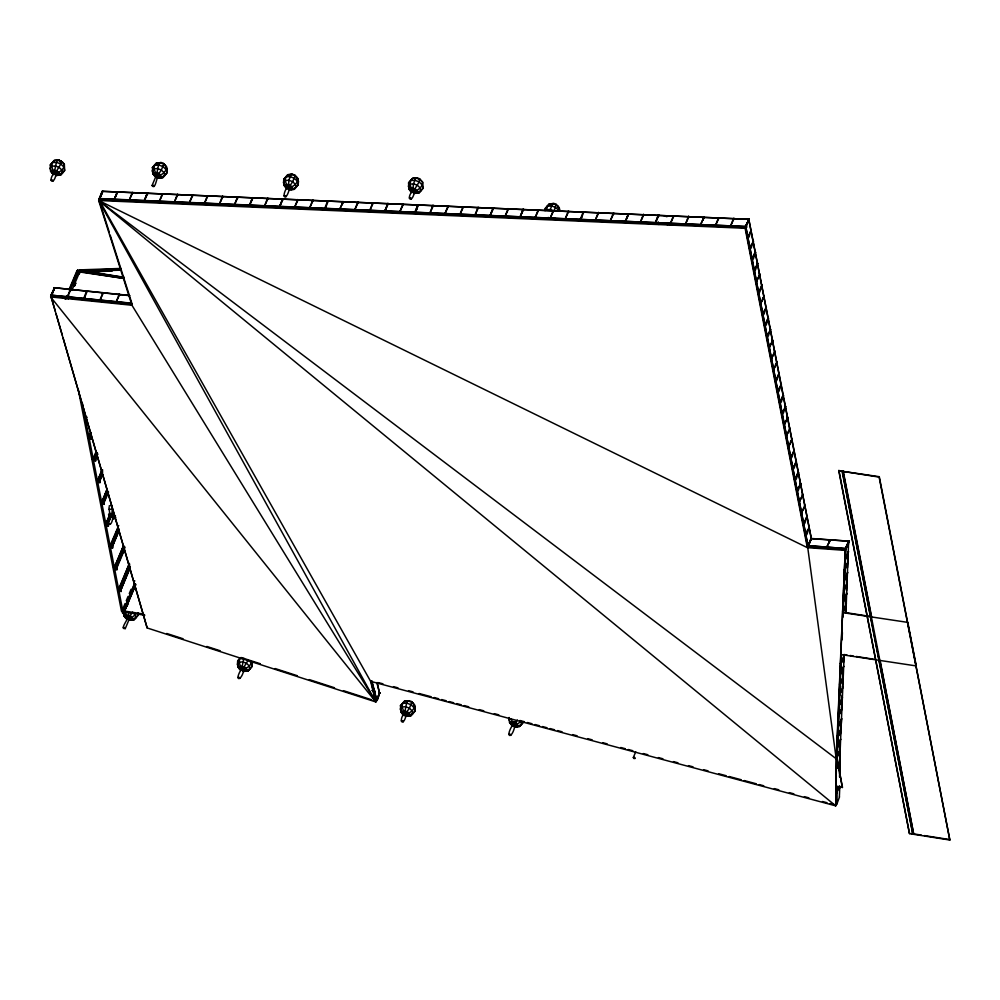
<?xml version="1.0" encoding="UTF-8"?>
<svg xmlns="http://www.w3.org/2000/svg" width="1000" height="1000" viewBox="0 0 1000 1000"><rect width="100%" height="100%" fill="white"/><g stroke="black" fill="none" stroke-linecap="round" stroke-linejoin="round"><path stroke-width="1.5" d="M807.65 546.925L845.275 549.625L836.213 758.763L835.725 805.85L370.613 681.325L98.987 199.788L745.425 227.55L807.65 546.925L836.213 758.763L98.675 200.512L131.95 305.25L375.8 701.938L371.287 682.075M845.275 549.625L836.513 758.05L835.725 805.85L98.675 200.512L745.113 228.275L745.425 227.55M836.5 787.25L836.663 804.05L836.85 785.825M836.787 759.912L837.013 752.212M837.087 763.037L841.475 654.312M839.562 777L840.175 741.875M839.812 786.2L839.362 796.737M839.9 777.087L840.188 749.737L844.175 654.862M839.525 796.9L836.65 804.65M837.15 749.1L839.038 703.988M839.175 700.888L841.062 655.775M841.725 640.225L842.05 632.45M842.7 616.888L843.025 609.113M843.162 606L845.05 560.9M845.188 557.788L845.575 548.462L848.612 541.237L845.938 612.875M842.125 638.763L842.387 632.537M843.037 616.987L845.913 548.55L808.075 545.675L845.788 548.625L848.737 541.163L811.112 538.462L807.95 545.775L745.725 226.4L807.95 545.775M840.512 734.1L841.663 718.688L838.45 726.312L837.812 725.812L838.45 726.312M841.488 710.775L842.138 695.212M842.463 687.438L843.188 670.325M843.512 662.55L843.838 654.775M845.6 612.788L846.188 598.787M846.525 591.013L847.175 575.45M847.5 567.675L848.15 552.125M848.475 544.35L848.612 541.237M57.025 160.162L54.262 160.438L50.263 164.963L50.562 171.163L53.637 174.638L53.3 173.875M152.438 167.562L152.75 173.75L155.825 177.237L158.05 178.088L162.825 177.625L166.825 173.1L166.525 166.9L163.45 163.425L161.225 162.562L156.438 163.025L152.438 167.562L156.438 163.025L159.2 162.75L158.15 163.912M138.212 613.1L138.038 615.288L134.037 619.812L131.275 620.087L125.138 616.175L123.387 613.025L125.2 611.025L126.175 615.013L129.262 620.275L134.037 619.812L138.038 615.288L137.6 613.038M252.35 663.175L252.087 666.45L249.9 668.988L248.1 670.987L245.338 671.263L239.188 667.337L237.45 664.2L237.7 660.925L239.887 658.388M298.438 181.513L298.175 184.788L295.988 187.325L294.175 189.325L291.413 189.6L285.275 185.675L283.538 182.537L283.788 179.25L287.787 174.713L292.575 174.262L294.788 175.113L297.863 178.588L298.438 181.513L297.275 179.412M415.325 178.062L412.562 178.337L408.562 182.875L408.875 189.062L411.95 192.537L408.875 189.062L409.225 186.238M400.487 705.713L400.8 711.912L403.875 715.387L406.1 716.25L410.875 715.788L414.875 711.25L414.575 705.062L411.5 701.575L409.275 700.725L404.487 701.188L400.487 705.713L404.487 701.188L407.25 700.913L406.213 702.062M545.05 210.688L545.225 208.5L549.225 203.962L554 203.5L556.225 204.363L559.3 207.838L559.875 210.75L558.713 208.663M514.95 725.55L516.875 726.725L519.637 726.45L523.638 721.912L519.637 726.45L514.85 726.912L512.625 726.05L509.55 722.575L509.162 717.475M671.125 225L671.3 222.812M54.062 172.975C47.025 182.15 54.413 185.312 56.075 173.837M53.062 181L52.325 179.963L51.05 180.15M109.925 524.15C104.775 520.037 111.175 531.1 112.938 516.987M156.85 174.137L152.05 185.55C155.312 190.512 156.562 177.25 158.262 176.412M154.062 186.4L153.325 185.362L152.05 185.55M127.463 617.75C128.075 619.562 119.438 629.688 125.275 628.587L130.075 617.175M125.275 628.587L124.537 627.55L123.263 627.737M241.513 668.925C233.137 682.188 242.213 681.6 244.125 668.35M288.2 185.825C280.087 196.412 285.963 203.412 289.613 188.113M239.925 678.363L239.175 677.325L237.9 677.5M286 196.688L285.262 195.65L283.988 195.837M412.375 190.888C405.337 200.062 412.725 203.225 414.387 191.737M411.375 198.9L410.625 197.862L409.363 198.05M404.9 712.3C397.575 721.137 403.425 727.775 406.312 714.587M403.3 721.75L402.55 720.713L401.287 720.9M513.05 724.388C504.275 737.325 511.925 740.612 515.062 725.238M510.863 735.225L510.125 734.188L508.85 734.362M633.312 757.55L634.05 758.575L635.325 758.4L634.575 757.362L633.312 757.55L635.712 751.825M77.75 270.688L120.925 269.587M121.025 270.15L79.5 271.5L79.6 270.413L121.137 269.075M153.1 170.925L152.75 173.75L155.475 176.475M124.312 613.112L123.963 615.938L127.037 619.425L123.963 615.938L123.387 613.025M128.537 612.087L128.4 618.337L132.325 618.938L135.85 617.825L135.287 614.9L132.55 612.188L128.4 618.337L125.463 617.85L125.138 616.175L126.175 615.013L130.425 615.688L132.325 618.938L131.275 620.087M401.15 709.087L400.8 711.912L403.875 715.387M114.012 518.513L112.725 518.65L114.75 518.462L115.8 517.312L111.875 516.7L109.65 513.387L109.038 507.013M242.488 658.363L239.8 658.612C238 663.425 241.262 667.438 243.312 671.45L248.1 670.987L252.087 666.45L251.438 663.088L249.338 661M376.6 699.987L379.588 692.975M243.837 658.238L242.25 666L242.45 669.5L246.375 670.113L249.9 668.988L249.338 666.075L246.612 663.363L242.763 661.875L239.262 662.2L237.45 664.2L238.012 667.113L239.513 669.025L241.088 670.588L238.012 667.113L237.7 660.925L239.8 658.612M545.225 208.5L547.312 206.188L551.362 205.825L555.8 207.525L558.95 210.662L559.3 207.838L556.575 205.125L552.725 203.637L549.225 203.962L547.312 206.188L546.775 209.775L550.275 209.462L552.725 203.637L554 203.5M50.912 295.238L54.675 287.7L51.55 295.725L50.912 295.238L51.55 295.725M50.987 295.637L54.6 287.875M844.963 550.35L807.337 547.65L98.675 200.512L375.8 701.938L50.625 296.925L131.95 305.25L132.25 304.538L50.925 296.2L147.15 627.95L375.8 701.938L370.613 681.325M131.225 303.375L51.438 295.2L54.4 287.738L129.588 295.438M51.475 295.325L54.675 287.7M101.75 194.225L99.038 199.225L102.175 191.2L102.812 191.688M99.038 199.225L102.65 191.462M99.4 198.55L745.938 226.55L99.5 198.787L102.438 191.325L748.975 219.325L102.438 191.325M99.612 199.312L102.737 191.287M65.05 299.075L66.25 296.225M69.237 289.1L77.025 270.575L78.475 270.8M77.325 270.663L77.912 271.363L78.112 270.637M65.675 298.688L66.862 295.837M69.262 290.138L77.65 270.188L123.675 277.45M70.95 289.375L67.25 297.3L70.375 289.275L71.025 289.775M66.525 298.762L67.825 295.925M70.125 290.2L78.75 270.825M73.35 283.725L74.55 280.825M79.025 271.438L123.787 278.425L79.162 271.887M79.538 270.238L124.262 277.3M68.225 299.037L69.525 296.188M71.825 290.462L80.337 270.487M75.675 283.163L74.475 286.025L75.775 283.175M117.775 191.938L114.075 199.862L117.2 191.85L117.85 192.338L117.2 191.85M114.075 199.862L117.275 192.25M85.15 296.512L83.513 298.962L86.65 290.95L87.287 291.438L86.65 290.95M84.087 299.062L87.212 291.038M132.8 192.587L129.113 200.512L132.238 192.488L132.875 192.987L132.238 192.488M103.475 292.7L99.775 300.637L102.912 292.613L103.55 293.1L102.912 292.613M147.838 193.225L144.137 201.163L147.262 193.137L147.912 193.625M144.137 201.163L147.262 193.137M119.738 294.375L116.05 302.3L119.175 294.275L119.812 294.762L119.175 294.275M162.875 193.875L159.175 201.8L162.3 193.787L162.95 194.275L162.3 193.787M177.9 194.513L174.213 202.45L177.338 194.425L177.975 194.913L177.338 194.425M84.312 416.825L84.087 414.4L84.312 416.825L87.2 417.287M88.15 436.575L91.213 436.625L91.438 439.062L88.55 438.612L88.15 436.575L91.037 437.025L91.438 439.062M88.975 436.562L90.775 432.275M89.075 436.575L90.275 433.725M88.55 438.612L88.325 436.175M89.225 437.825L91 432.9M192.938 195.162L189.237 203.1L192.362 195.075L193.012 195.562M92.4 458.35L95.45 458.4L95.688 460.838L92.8 460.387L92.4 458.35L95.288 458.8L95.688 460.838M96.325 451.213L93.212 458.338L93.562 459.625M92.8 460.387L92.562 457.95M93.45 459.012L96.438 451.825M97.438 453.5L95.05 459.263L97.425 452.912M95.162 459.875L97.562 454.162M97.675 454.175L95.262 459.888L94.913 458.6M207.963 195.812L204.275 203.738L207.4 195.725L208.05 196.213L207.4 195.725M96.638 480.125L99.7 480.175L99.925 482.612L97.037 482.163L96.638 480.125L99.525 480.588L99.925 482.612M101.762 470.125L97.688 480.737L101.888 470.737M97.037 482.163L96.812 479.725M98.312 479.95L102.513 469.95M98.413 479.975L99.612 477.113M100.812 474.263L102.613 469.975M102.762 471.812L99.262 480.4M99.288 481.037L102.287 473.85M102.413 474.513L99.412 481.65L102.513 474.525M223 196.462L219.312 204.387L222.438 196.363L223.075 196.85L222.438 196.363M100.887 501.9L103.938 501.962L104.162 504.387L101.275 503.938L100.887 501.9L103.775 502.362L104.162 504.387M107.1 489.038L101.925 502.512L107.325 489.663M101.8 501.9L107.212 489.05M101.275 503.938L101.05 501.5M102.55 501.725L107.45 490.325M103.537 502.812L107.725 492.775M103.65 503.425L103.4 502.15L107.713 492.175L103.4 502.15L103.75 503.438L108.562 492.013M238.038 197.1L234.338 205.037L237.463 197.013L238.113 197.5L237.463 197.013M105.125 523.675L108.188 523.737L108.413 526.163L105.525 525.712L105.125 523.675L108.012 524.138L108.413 526.163M105.95 523.663L109.55 515.087M106.05 523.675L109.65 515.112M106.775 522.913L109.775 515.725M107.387 522.075L109.8 516.362M107.65 523.925L108 525.212L107.65 523.925L110.75 516.812M110.763 517.4L107.775 524.587L106.163 524.288M253.062 197.75L249.375 205.675L252.5 197.65L253.15 198.137L252.5 197.65M249.375 205.675L252.575 198.05M109.375 545.45L112.425 545.513L112.65 547.938L109.763 547.487L109.375 545.45L112.263 545.913L112.65 547.938M118.7 525.462L110.188 545.438L110.538 546.725M109.763 547.487L109.537 545.05M110.412 546.112L118.212 527.5M112.837 541L118.238 528.138L112.938 541.013M118.6 530.013L112.013 546.325L119.213 529.188L112.013 546.362M112.137 546.975L119.338 529.837L112.238 546.987L111.988 545.725M268.1 198.388L264.413 206.325L267.538 198.3L268.175 198.787M113.612 567.225L116.662 567.288L116.9 569.712L114.012 569.263L113.612 567.225L116.5 567.688L116.9 569.712M114.425 567.212L123.438 545.788M114.537 567.225L123.537 545.812M114.012 569.263L113.775 566.825M114.663 567.888L123.663 546.425M116.137 567.487L124.537 547.487M116.237 567.5L124.637 547.5M116.263 568.138L124.65 548.1M116.487 568.775L124.288 550.2M117.85 589L120.913 589.062L121.137 591.487L118.25 591.038L117.85 589L120.738 589.462L121.137 591.487M118.675 588.987L129.475 563.288L118.9 589.625M283.137 199.037L279.438 206.962L282.562 198.95L283.212 199.438L282.562 198.95M279.438 206.962L282.65 199.35M118.25 591.038L118.025 588.6M119.525 588.837L129.725 564.55M120.375 589.263L129.975 566.413M130.087 566.425L120.625 590.525L130.1 567.025M120.625 590.525L130.325 567.688M122.1 610.775L125.15 610.837L125.375 613.263L122.487 612.812L122.075 610.675L143.55 614.062M122.675 609.25L125.062 603.55M126.263 600.7L128.062 596.425M129.262 593.575L131.062 589.3M134.425 583.65L123.138 611.4M122.487 612.812L125.55 612.863M123.75 610.013L134.55 584.263M124.963 607.75L130.363 594.9M132.162 590.612L133.375 587.75M135.712 584.513L124.65 609.65L135.175 584.038M124.65 609.65L135.25 584.438M125.113 609.725L135.638 584.113M124.725 611.05L124.963 612.325L124.612 611.038L135.525 585.337M298.163 199.688L294.475 207.613L297.6 199.587L298.25 200.087L297.6 199.587M127.15 605.975L128.338 603.075M125.15 610.837L125.375 613.263M313.2 200.325L309.513 208.263L312.638 200.238L313.275 200.725M147.15 627.95L63.15 338.15M326.175 206.45L324.538 208.912L327.663 200.888L328.312 201.375L327.663 200.888M325.112 209L328.237 200.975M343.263 201.612L339.575 209.55L343.263 201.612L342.275 204.562M358.3 202.262L354.613 210.2L357.738 202.175L358.375 202.662M373.338 202.913L369.637 210.837L372.762 202.825L373.413 203.312L372.762 202.825M388.363 203.55L384.675 211.488L387.8 203.463L388.45 203.95L387.8 203.463M384.675 211.488L387.875 203.863M403.4 204.2L399.712 212.138L402.837 204.112L403.475 204.6M416.912 209.05L414.738 212.775L417.863 204.75L418.512 205.25L417.863 204.75M414.738 212.775L417.95 205.15M415.312 212.862L418.438 204.85M433.462 205.487L429.775 213.425L432.9 205.4L433.55 205.888L432.9 205.4M448.5 206.137L444.812 214.062L447.938 206.05L448.575 206.537L447.938 206.05M463.537 206.788L459.837 214.713L462.962 206.7L463.612 207.188L462.962 206.7M478.575 207.425L474.875 215.362L478 207.338L478.65 207.825M493.6 208.075L489.913 216L493.038 207.987L493.688 208.475L493.038 207.987M489.913 216L493.113 208.388M508.638 208.725L504.95 216.65L508.075 208.625L508.713 209.125L508.075 208.625M523.675 209.363L519.975 217.3L523.1 209.275L523.75 209.762M519.975 217.3L523.1 209.275M538.7 210.012L535.013 217.95L538.138 209.925L538.787 210.413L538.138 209.925M553.737 210.65L550.05 218.588L553.175 210.562L553.812 211.05L553.175 210.562M568.775 211.3L565.075 219.237L568.2 211.213L568.85 211.7M379.938 693.112C379.263 690.987 378.488 699.688 376.725 700.738L379.45 692.85L376.85 682.537M376.725 700.738L379.85 692.712M582.275 216.163L580.112 219.875L583.237 211.863L583.888 212.35L583.237 211.863M580.675 219.963L583.8 211.95M598.837 212.6L595.15 220.525L598.275 212.5L598.913 212.987L598.275 212.5M613.875 213.238L610.175 221.175L613.3 213.15L613.95 213.637M628.9 213.888L625.212 221.812L628.337 213.787L628.987 214.288L628.337 213.787M625.212 221.812L628.413 214.188M643.938 214.525L640.25 222.463L643.375 214.438L644.013 214.925L643.375 214.438M658.975 215.175L655.275 223.1L658.4 215.087L659.05 215.575M655.275 223.1L658.4 215.087M674 215.825L670.312 223.75L673.438 215.738L674.087 216.225L673.438 215.738M689.038 216.462L685.35 224.4L688.475 216.375L689.112 216.863L688.475 216.375M704.075 217.113L700.375 225.05L704.075 217.113L703.088 220.05M719.1 217.763L715.413 225.688L718.538 217.662L719.188 218.15L718.538 217.662M734.137 218.4L730.45 226.337L733.575 218.312L734.212 218.8M745.4 226.575L749.175 219.05L746.05 227.075L745.4 226.575L749.175 219.05M745.725 226.825L748.875 219.088M751.4 230.463C750.725 228.325 749.95 237.025 748.188 238.075L747.55 237.587L748.612 235.05M747.625 237.987L748.688 235.45M751.312 230.062L747.55 237.587M753.538 241.475C752.875 239.338 752.087 248.05 750.337 249.1L749.688 248.612L751.287 244.8M753.462 241.075L749.688 248.612M753.438 255.812L754.513 253.263M755.612 252.087L751.838 259.613L752.487 260.113C754.237 259.05 755.025 250.35 755.688 252.488M757.75 263.1L753.988 270.637L754.625 271.125C756.388 270.075 757.163 261.363 757.837 263.5M759.9 274.113L756.2 282.038L759.975 274.513L759.338 274.025M762.05 285.125L758.275 292.663L758.925 293.15C760.675 292.1 761.462 283.4 762.125 285.525M762.55 298.587L764.188 296.137L760.5 304.075L761.488 301.125M760.5 304.075L761.562 301.525M764.188 296.137L760.425 303.675M766.413 307.55C765.75 305.425 764.963 314.125 763.213 315.175L762.562 314.688L764.163 310.875M762.638 315.087L763.713 312.55M766.338 307.15L762.562 314.688M766.312 321.887L767.387 319.35M768.487 318.163L764.712 325.7L765.35 326.188C767.113 325.138 767.9 316.438 768.562 318.562M770.625 329.175L766.862 336.712L767.5 337.2C769.262 336.15 770.037 327.45 770.713 329.575M772.212 340.1L772.85 340.588L769.075 348.125L770.6 343.913M772.775 340.188L769 347.725M774.925 351.2L771.225 359.137L775 351.6L774.35 351.112M775.425 364.663L777.062 362.212L773.375 370.15L777.062 362.212M779.287 373.625C778.625 371.5 777.837 380.2 776.087 381.25L775.438 380.763L776.513 378.225M775.512 381.163L776.587 378.625M779.212 373.225L775.438 380.763M781.438 384.637C780.775 382.512 779.987 391.213 778.225 392.262L777.588 391.775L779.188 387.962M777.663 392.175L778.737 389.637M781.363 384.237L777.588 391.775M781.338 398.975L782.4 396.438M783.5 395.262L779.737 402.788L780.375 403.275C782.138 402.225 782.913 393.525 783.575 395.662M785.65 406.262L781.875 413.8L782.525 414.288C784.275 413.237 785.062 404.538 785.725 406.662M787.225 417.188L787.875 417.688L784.1 425.213L785.625 421M787.8 417.287L784.025 424.812M789.938 428.3L786.25 436.225L790.013 428.688L789.375 428.2M790.45 441.763L792.087 439.312L788.388 447.238L792.087 439.312M794.312 450.725C793.65 448.587 792.862 457.287 791.1 458.338L790.462 457.85L791.525 455.312M790.537 458.25L791.6 455.712M794.237 450.325L790.462 457.85M796.45 461.737C795.788 459.6 795.013 468.312 793.25 469.363L792.6 468.862L793.675 466.325M792.688 469.263L793.75 466.725M796.375 461.337L792.6 468.862M796.35 476.062L797.425 473.525M798.525 472.35L794.75 479.875L795.4 480.363C797.15 479.312 797.938 470.613 798.6 472.75M800.75 483.762C800.088 481.625 799.3 490.337 797.537 491.388L796.9 490.9L798.5 487.088M800.675 483.363L796.9 490.9M802.812 494.375L799.125 502.3L802.887 494.775L802.25 494.288M804.963 505.387L801.263 513.325L805.037 505.788L804.388 505.3M807.188 516.8C806.513 514.663 805.738 523.375 803.975 524.425L803.337 523.938L804.4 521.388M807.1 516.4L803.337 523.938M809.325 527.812C808.662 525.688 807.887 534.388 806.125 535.438L805.475 534.95L807.613 529.862M805.562 535.35L806.625 532.8M809.25 527.413L805.475 534.95M838.763 470.675L842.25 470.887L912.825 834.137L909.475 833.612L838.763 470.675L842.113 471.213L912.825 834.137M807.625 545.962L811.4 538.425L808.275 546.45L807.625 545.962L808.275 546.45M808.162 545.925L811.112 538.462M808.188 546.05L811.4 538.425M843.025 471.4L879.287 476.7L949.837 840.025L913.737 834.325L843.025 471.4L879.125 477.1L949.837 840.025M830.212 539.775L826.513 547.712L830.212 539.775L829.225 542.712M845.25 548.663L849.025 541.125L845.9 549.15L845.25 548.663L845.9 549.15M845.825 548.75L849.025 541.125M844.812 559.075L846.413 555.262M845.462 559.562L848.587 551.55L844.887 559.475M846.513 564.412L848.15 561.962L844.45 569.9L845.45 566.962M844.45 569.9L845.525 567.362M845.025 569.987L848.15 561.962M844.587 580.413L847.712 572.388L844.013 580.312L845.537 576.112M844.15 590.837L847.275 582.812L843.587 590.737M846.275 593.138L846.912 593.625L843.15 601.163L844.663 596.95M843.15 601.163L844.75 597.35M843.713 601.25L846.838 593.225M843.2 611.275L846.4 603.65L843.275 611.675L842.625 611.188L843.275 611.675M841 663.375L844.212 655.75L841.075 663.775L840.438 663.288L841.075 663.775M840.638 674.2L843.763 666.175L840.075 674.112L841.6 669.9M840.125 684.225L843.325 676.6L840.2 684.625L839.562 684.137L840.2 684.625M842.325 686.925L842.975 687.425L839.2 694.95L840.725 690.738M839.2 694.95L840.263 692.412M839.762 695.037L842.887 687.025M839.25 705.062L842.45 697.438L839.325 705.462L838.688 704.975L839.325 705.462M841.45 707.775L842.087 708.263L838.325 715.788L839.312 712.85M838.325 715.788L839.388 713.25M838.888 715.888L842.013 707.862M838.375 725.913L841.663 718.688M841.225 729.1C840.562 726.975 839.775 735.675 838.012 736.725L837.375 736.237L839.513 731.162M837.45 736.637L838.512 734.1M838.012 736.725L841.15 728.7M837.5 746.75L840.7 739.125L837.575 747.15L836.938 746.663L837.575 747.15M836.213 758.763L836.513 758.05M837.138 757.562L840.263 749.55L836.575 757.475M837.475 767.675L840.138 761.312L837.55 768.062M839.45 786.525L836.213 792.788L837.2 789.85M836.775 792.875L839.362 786.125M839.488 787.812L840.113 787.913M836.188 786.688L842.463 787.25L836.525 756.725M909.475 833.612L838.9 470.363M913.737 834.325L880.188 660.875M248.287 659.95L242.45 669.5L239.513 669.025L239.188 667.337L240.225 666.188L244.475 666.862L246.05 668.425L246.375 670.113L245.338 671.263M517.438 719.987L513.987 724.963L511.05 724.488L508.988 719.663M59.9 161.912L59.037 159.975L57.75 160.113L56.388 162.288L54.8 170.05L55.012 173.55L58.925 174.15L62.462 173.038L64.65 170.5L64.338 164.312L62.838 162.4L59.037 159.975L54.262 160.438L50.263 164.963M161.225 162.562L159.938 162.7L158.575 164.887L156.988 172.638L157.188 176.15L160.062 177.9L162.825 177.625L166.825 173.1L166.525 166.9L163.45 163.425M417.35 177.875L416.062 178.012C413.275 182.387 412.05 188.538 414.175 193.4L418.963 192.938L422.95 188.4L422.65 182.213L419.575 178.738L417.35 177.875L412.562 178.337L408.562 182.875M409.275 700.725L407.987 700.863L406.625 703.037L405.037 710.8L405.238 714.3L408.113 716.062L410.875 715.788L414.875 711.25L414.575 705.062L411.5 701.575M251.438 663.088L249.338 666.075L246.05 668.425L242.45 669.5M668.988 224.725L670.387 222.725L670.825 224.975M55.963 174.137L57.888 175.312L60.65 175.037L64.65 170.5L63.987 167.138L60.838 164L56.388 162.288L52.35 162.662L51.812 166.25L50 168.25L52.062 173.075L55.012 173.55L60.838 164L61.262 160.825M416.2 193.212L417.238 192.062L415.337 188.812L411.087 188.137L410.05 189.288L416.2 193.212L418.963 192.938L422.95 188.4L422.3 185.037L419.15 181.9L414.7 180.2L410.662 180.562L410.125 184.15L408.312 186.15L410.375 190.975L413.312 191.45L419.15 181.9L419.575 178.738M402.3 713.825L400.238 709L402.05 707L405.55 706.675L409.4 708.162L412.125 710.875L412.688 713.787L409.162 714.9L405.238 714.3L409.4 708.162L411.838 702.337L407.987 700.863M57.888 175.312L58.925 174.15L58.6 172.475L57.025 170.9L52.787 170.238L51.737 171.388L55.012 173.55L58.6 172.475L61.887 170.125L63.987 167.138L64.338 164.312L61.6 161.588L57.75 160.113M160.062 177.9L164.638 175.637L164.075 172.712L161.337 170L157.487 168.525L154 168.837L152.188 170.837L154.25 175.662L161.112 176.75L159.213 173.5L156.988 172.638L154.963 172.825L153.925 173.988L156.1 175.425M289.5 175.6L290.55 174.45M291.413 189.6L295.988 187.325L295.425 184.412L292.688 181.7L288.837 180.212L285.338 180.538L283.538 182.537L284.1 185.45L287.175 188.925L284.1 185.45L283.788 179.25L287.787 174.713L292.575 174.262M108.6 514.538L109.65 513.387L113.888 514.062L111.875 516.7L108.925 516.225L108.6 514.538L111.875 516.7L112.175 509.087L108.675 509.4M550.938 204.838L551.987 203.688M553.9 217.688L552.85 218.837L550.825 219.025M408.113 716.062L409.162 714.9L408.837 713.225L407.262 711.65L403.013 710.987L401.975 712.138L404.15 713.575M516.875 726.725L521.45 724.45L520.875 721.538L517.587 723.888L513.987 724.963L510.725 722.8L511.775 721.65L516.013 722.325L517.913 725.575L513.987 724.963L511.125 718.988M135.287 614.9L132 617.25L128.4 618.337M154.625 165.025L156.975 164.275M547.413 205.963L549.763 205.212M413.312 191.45L417.238 192.062L420.763 190.938L420.2 188.025L417.475 185.312L413.625 183.837L410.125 184.15L411.087 188.137L413.312 191.45L416.912 190.375L420.2 188.025L422.3 185.037L422.65 182.213L419.913 179.5L416.062 178.012M113.062 516.35L115.463 515.625M405.238 714.3L408.837 713.225L412.125 710.875L414.225 707.887L411.075 704.75L406.625 703.037L402.587 703.413L402.05 707L404.5 713.2M158.05 178.088L159.325 177.95M289.4 189.775L294.175 189.325L298.175 184.788L297.525 181.425L294.363 178.287L289.925 176.575L285.887 176.95C284.075 181.75 287.35 185.775 289.4 189.775L290.675 189.638M414.175 193.4L415.462 193.263L411.613 191.775M129.262 620.275L130.538 620.138L126.688 618.663M243.312 671.45L244.6 671.312L240.75 669.825M406.1 716.25L407.388 716.112L403.537 714.625M514.85 726.912L516.138 726.775M555.612 218.562L552.85 218.837L550.925 217.662M109.213 505.812L111.912 505.562M121.025 268.438L79.5 269.887L79.713 271.388M120.913 269.662L79.5 271.5M96.525 271.5L111.9 270.988M98.05 271.525L111.9 271.062M811.2 538.7L848.737 541.163M129.662 295.675L54.4 287.738M131.15 303.137L51.438 295.2M379.45 692.85L377.188 682.588M749.25 219.45L748.6 218.962M704.15 217.512L703.5 217.025M744.438 226.625L747.013 227.025M343.35 202.013L342.7 201.525M764.275 296.537L763.625 296.05M777.138 362.612L776.5 362.125M79.6 270.825L115.075 276.438L79.287 270.938M118.162 276.925L121.25 277.413M117.638 276.988L121.263 277.45M77.387 270.738L78.025 270.837M54.763 288.1L54.112 287.613M792.163 439.712L791.525 439.225M849.1 541.525L848.462 541.038M830.288 540.175L829.638 539.688M811.475 538.825L810.825 538.337M89.2 437.188L90.8 437.488M88.725 438.2L91.613 438.663M848.225 562.362L847.575 561.875M97.2 481.763L100.087 482.212M843.138 612.175L870.85 616.55M842.925 612.663L907.8 622.388L916.287 665.938L840.638 654.513M101.45 503.537L104.338 503.988M843.925 654.513L847 655M850.075 655.487L853.162 655.975M856.237 656.462L873.175 659.137M124.775 546.85L124.138 546.362M114.175 568.862L117.062 569.312M134.688 580.7L134.762 581.087M118.425 590.638L121.312 591.087M144.675 614.938L144.75 615.337M123.8 611.925L143.75 615.075M837.062 757.163L842.3 787.65M839.45 773L839.538 773.4M837.887 786.525L842.463 787.25M913.913 833.925L921.425 835.113M924.438 835.588L950 839.625M910.725 833.462L912.962 833.812M378.438 682.613L382.95 683.825M393.488 686.65L398.013 687.862M408.537 690.675L413.062 691.888M419.075 693.5L431.125 696.725M434.137 697.525L438.65 698.737M441.662 699.538L446.175 700.75M449.188 701.562L453.7 702.763M456.712 703.575L461.225 704.788M464.237 705.588L468.75 706.8M479.288 709.613L483.8 710.825M494.338 713.65L498.85 714.862M519.925 720.5L524.45 721.712M527.45 722.513L531.975 723.725M534.975 724.525L539.5 725.738M542.513 726.55L547.025 727.75M550.037 728.562L554.55 729.762M557.562 730.575L562.075 731.787M572.612 734.6L577.125 735.812M587.663 738.637L592.175 739.837M602.712 742.663L607.225 743.875M620.775 747.5L625.288 748.713M628.3 749.513L632.825 750.725M643.35 753.55L647.875 754.75M658.413 757.575L662.925 758.787M673.462 761.6L677.975 762.812M688.512 765.638L693.025 766.838M703.562 769.663L708.075 770.875M718.612 773.7L726.137 775.713M729.15 776.513L741.2 779.737M744.2 780.55L756.25 783.775M759.262 784.575L763.775 785.788M774.312 788.6L778.825 789.812M789.362 792.638L793.875 793.85M804.412 796.663L808.925 797.875M822.475 801.5L826.988 802.712M830 803.512L834.513 804.725M372.2 690.362L375.175 691.325M372.163 690.575L375.138 691.538M166.75 633.475L183.088 638.763M206.838 646.45L220.2 650.775M240.987 657.5L260.287 663.737M275.138 668.55L297.413 675.75M309.288 679.6L334.525 687.763M343.438 690.65L371.65 699.775M667.663 216.425L664.15 215.7L666.725 216.688M550.275 209.462L554.125 210.938L556.225 204.363M159.938 162.7L163.787 164.188L161.337 170L157.188 176.15L160.787 175.062L164.075 172.712L166.175 169.725L163.025 166.588L158.575 164.887L154.537 165.25L154 168.837L156.45 175.037M54.588 174.375L57.15 175.362L55.862 175.5L60.65 175.037L62.462 173.038L61.887 170.125L59.162 167.413L55.312 165.925L51.812 166.25L52.787 170.238L55.012 173.55M112.825 517.288L114.75 518.462M665.562 223L667.375 224.812M50.562 171.163L52.387 172.975M509.55 722.575L512.625 726.05M108.925 516.225L110.5 517.788M374.15 698.787L376.1 701.213L374.588 698.487M374.475 698.562L376.1 701.213M167.087 169.812L165.025 164.988M415.138 707.975L413.075 703.15M548.263 217.413L548.612 218.175M294.788 175.113L297.863 178.588L297.525 181.425L295.425 184.412L292.137 186.762L288.538 187.838L288.837 180.212L291.288 174.4L295.138 175.875L292.688 181.7L288.538 187.838L292.462 188.438L292.137 186.762L288.337 184.338L286.312 184.525L285.275 185.675L285.6 187.362M98.987 199.788L109.288 232.25M110.225 235.2L132.25 304.538M50.925 296.2L55.3 311.188M56.163 314.175L62.287 335.15M371.925 680.975L376.737 700.113L371.587 680.925M658.213 221.838L658.85 224.5M843.2 471L871.538 616.475M783 394.913L748.763 219.175L811.325 538.612L783.587 397.962M745.55 225.912L745.9 227.738M745.113 228.275L807.337 547.65M557.8 205.925L558.125 207.613M296.375 176.688L296.7 178.363M80.225 270.462L80.575 271.75M77.65 270.188L77.85 271.238M82.3 402.95L122.888 611.287L121.45 611.062L78.175 388.925M513.787 721.462L513.987 724.963M80.35 271.087L79.15 273.938L80.363 271.125M110.938 269.413L111.575 269.513L110.925 269.438M123.688 547.062L115.275 567.05L123.787 547.075M90.775 436.85L91.025 438.113L90.775 436.85"/></g></svg>
